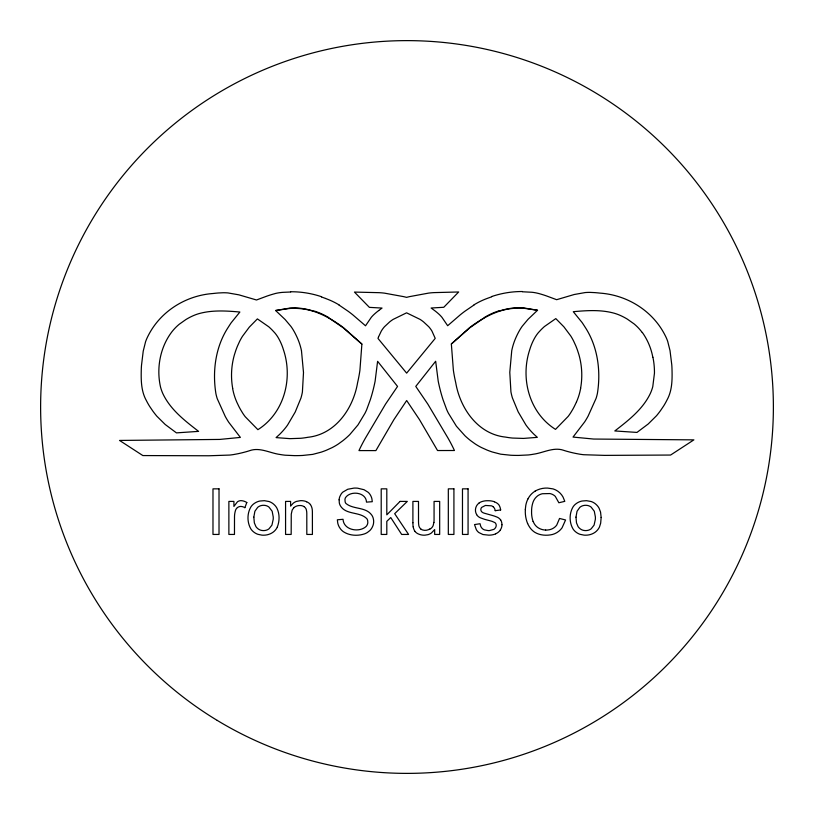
<?xml version="1.0" encoding="UTF-8"?>
<svg xmlns="http://www.w3.org/2000/svg" width="814" height="814" viewBox="0 0 814 814"><rect width="100%" height="100%" fill="white"/><g stroke="black" fill="none" stroke-linecap="round" stroke-linejoin="round"><path stroke-width="1.22" d="M289.367 308.486A70.584 70.584 0 0 1 301.821 308.791C315.944 310.388 328.856 317.307 340.344 325.346A92.094 92.094 0 0 1 343.874 328.001L361.884 344.078L359.92 370.248A132.896 132.896 0 0 1 358.801 376.943L358.506 378.449A194.108 194.108 0 0 1 357.57 382.804C353.245 408.445 335.551 434.381 307.845 437.291A80.291 80.291 0 0 1 300.824 438.278L289.967 438.654L276.068 437.606L279.477 434.503A69.271 69.271 0 0 0 287.495 425.183L295.217 412.037L300.926 398.138A56.502 56.502 0 0 0 302.401 392.033L303.5 372.537L301.485 350.885M525.305 509.554L525.783 505.423A24.023 24.023 0 0 1 527.96 498.89M433.903 522.435L433.15 525.579A7.346 7.346 0 0 1 430.026 529.08M580.677 388.176L580.443 389.418A59.921 59.921 0 0 1 576.475 401.963M244.892 507.661L246.815 502.472M277.309 527.034C279.64 521.123 279.772 514.031 276.964 508.262A13.93 13.93 0 0 0 274.684 505.148L273.565 504.1A14.021 14.021 0 0 0 269.037 501.526L264.397 500.681L259.9 501.027A14.906 14.906 0 0 0 253.154 504.334A12.983 12.983 0 0 0 250.936 506.847C247.008 513.39 247.008 522.364 250.875 528.937A13.197 13.197 0 0 0 252.869 531.277A13.991 13.991 0 0 0 257.987 534.34L261.854 535.124A20.065 20.065 0 0 0 264.092 535.185A16.331 16.331 0 0 0 271.53 533.19A13.706 13.706 0 0 0 277.34 527.055M576.475 401.974L574.409 406.278A98.392 98.392 0 0 1 572.659 409.534L570.634 412.881A56.135 56.135 0 0 1 568.131 416.432L555.514 429.375C529.131 412.81 520.197 378.317 529.741 349.674A55.932 55.932 0 0 1 535.449 336.681L536.09 335.724A30.291 30.291 0 0 1 538.522 332.478L540.974 329.833A86.426 86.426 0 0 1 544.413 326.546L555.799 318.6L563.888 326.821L570.767 335.989A62.312 62.312 0 0 1 573.595 341.005L575.763 345.736A92.267 92.267 0 0 1 577.482 350.234L578.876 354.548A74.298 74.298 0 0 1 580.616 388.166M527.971 498.89L528.327 498.239A18.814 18.814 0 0 1 535.083 491.157M293.752 507.794L292.175 510.063L291.259 514.173L291.168 534.442L285.572 534.442L285.572 501.414L290.608 501.414L290.608 506.115L293.203 503.245A11.142 11.142 0 0 1 296.418 501.434L300.274 500.691A13.848 13.848 0 0 1 306.613 501.719M451.353 343.986L469.332 327.879A92.094 92.094 0 0 1 472.853 325.213C484.32 317.155 497.222 310.205 511.345 308.587A70.584 70.584 0 0 1 523.789 308.252L537.535 310.266L528.082 319.271L522.323 326.119A48.921 48.921 0 0 0 520.034 329.589L518.793 331.756A87.617 87.617 0 0 0 517.155 334.951L516.157 337.077A62.973 62.973 0 0 0 511.741 350.671L509.788 372.334L510.927 391.829A56.502 56.502 0 0 0 512.413 397.924L518.152 411.813L525.905 424.949A69.271 69.271 0 0 0 533.943 434.249L537.352 437.352L523.463 438.42L512.596 438.064A80.291 80.291 0 0 1 505.575 437.098C477.859 434.238 460.114 408.343 455.738 382.702A194.108 194.108 0 0 1 454.792 378.357L454.497 376.851A132.896 132.896 0 0 1 453.367 370.156L451.353 343.986L469.953 327.696L485.286 317.063M378.714 310.521L382.031 308.068L369.393 307.366L354.466 292.084L379.009 292.674A69.689 69.689 0 0 1 384.574 293.162L403.764 296.662A127.513 127.513 0 0 1 406.573 297.364A127.513 127.513 0 0 1 409.381 296.662L428.561 293.111A69.689 69.689 0 0 1 434.127 292.613L458.669 291.982L443.772 307.285L431.135 308.018L434.452 310.46A59.758 59.758 0 0 1 439.682 314.855L440.109 315.313A31.441 31.441 0 0 1 441.921 317.287L447.669 325.712L460.266 314.825A110.124 110.124 0 0 1 464.977 311.182L474.216 304.853M491.636 296.815L487.617 298.27A74.4 74.4 0 0 0 474.145 304.741M498.321 311.223L503.805 309.727A70.94 70.94 0 0 1 518.325 307.621A51.15 51.15 0 0 1 523.127 307.824L537.535 310.266M301.506 350.875A62.973 62.973 0 0 0 297.069 337.291L296.062 335.164A87.617 87.617 0 0 0 294.414 331.98L293.172 329.812A48.921 48.921 0 0 0 290.873 326.353L285.103 319.505L275.631 310.521L290.038 308.058A51.15 51.15 0 0 1 294.831 307.936M275.631 310.521L289.367 308.496M495.227 510.683L500.702 509.94M290.659 292.002L282.885 292.348A47.894 47.894 0 0 0 275.631 293.427L274.369 293.793A107.672 107.672 0 0 0 266.88 296.123L256.491 299.99L238.899 294.841L228.001 292.928A52.656 52.656 0 0 0 223.056 292.755L218.223 292.989A153.785 153.785 0 0 0 213.044 293.508C185.867 295.472 160.439 311.304 148.148 335.795A44.912 44.912 0 0 0 145.553 341.799L143.223 351.149L141.514 365.252A92.389 92.389 0 0 0 141.3 368.905C141.005 379.639 140.954 390.944 146.378 400.59A70.543 70.543 0 0 0 149.725 406.522L152.879 411.141A101.333 101.333 0 0 0 156.848 416.208L165.211 424.491L176.435 432.875L198.596 431.369C184.992 420.869 170.553 409.778 162.973 393.895A42.949 42.949 0 0 1 160.531 387.077C156.268 368.264 160.093 347.273 171.876 331.837A48.881 48.881 0 0 1 179.161 324.308L185.918 319.526A68.325 68.325 0 0 1 190.751 316.86L192.531 316.015A48.464 48.464 0 0 1 198.657 313.716C212.037 309.89 226.19 310.816 239.886 312.027L231.135 322.822A164.174 164.174 0 0 0 228.388 327.045C215.557 346.438 212.251 371.011 215.913 393.661A49.176 49.176 0 0 0 217.257 398.728L225.275 416.483A91.544 91.544 0 0 0 228.734 422.273L240.384 437.413L219.739 439.428L119.536 440.435L142.857 455.565L208.842 455.769L229.701 455.067A74.074 74.074 0 0 0 233.893 454.497L237.902 453.744A137.037 137.037 0 0 0 243.417 452.462L246.093 451.75A83.7 83.7 0 0 0 249.705 450.651C259.88 446.998 270.065 453.195 280.118 454.487A66.005 66.005 0 0 0 285.266 455.209L294.699 455.637A149.471 149.471 0 0 0 302.645 455.453L312.718 454.385L321.062 452.187A85.043 85.043 0 0 0 326.546 450.162L331.929 447.72A62.454 62.454 0 0 0 338.38 443.966L342.806 440.75A82.865 82.865 0 0 0 349.766 434.615L357.987 424.908L364.967 413.298A66.27 66.27 0 0 0 366.666 409.686L370.339 399.674A167.837 167.837 0 0 0 375.112 381.206L377.604 361.304L397.547 386.426L385.551 404.1L365.293 438.339A168.874 168.874 0 0 0 358.964 450.59L375.895 450.6L393.905 419.648L406.674 400.529L419.475 419.617L437.556 450.539L454.456 450.508A168.874 168.874 0 0 0 448.107 438.258L427.798 404.059L415.771 386.406L435.663 361.243L438.207 381.145A167.837 167.837 0 0 0 442.999 399.603L446.693 409.605A66.27 66.27 0 0 0 448.402 413.217L456.43 426.231L464.998 435.805A83.384 83.384 0 0 0 470.614 440.628L475.05 443.823A62.454 62.454 0 0 0 481.512 447.568L486.894 450A85.043 85.043 0 0 0 492.389 452.014L500.732 454.192L510.816 455.25A149.471 149.471 0 0 0 518.752 455.413L528.184 454.965A66.005 66.005 0 0 0 533.333 454.232C543.386 452.92 553.561 446.713 563.746 450.346A83.7 83.7 0 0 0 567.358 451.434L570.034 452.146A137.037 137.037 0 0 0 575.549 453.408L579.558 454.161A74.074 74.074 0 0 0 583.75 454.721L604.619 455.382L670.594 455.046L693.884 439.865L593.681 439.051L573.025 437.077L584.656 421.917A91.544 91.544 0 0 0 588.105 416.127L596.092 398.351A49.176 49.176 0 0 0 597.425 393.284C601.037 370.624 597.679 346.062 584.808 326.689A164.174 164.174 0 0 0 582.051 322.476L573.28 311.691C586.975 310.46 601.129 309.503 614.519 313.309A48.464 48.464 0 0 1 620.644 315.588L622.425 316.432A68.325 68.325 0 0 1 627.268 319.088L634.035 323.86A48.881 48.881 0 0 1 641.34 331.369L642.215 332.529M522.466 291.768L531.969 292.267A43.651 43.651 0 0 1 538.115 293.366L538.766 293.528A107.672 107.672 0 0 1 546.265 295.848L556.654 299.694L574.236 294.505L585.124 292.572A52.656 52.656 0 0 1 590.079 292.389L594.912 292.623A153.785 153.785 0 0 1 600.091 293.121C627.268 295.034 652.726 310.816 665.069 335.287A44.912 44.912 0 0 1 667.673 341.28L670.024 350.631L671.764 364.723A92.389 92.389 0 0 1 671.977 368.376C672.303 379.11 672.364 390.415 666.961 400.081A70.543 70.543 0 0 1 663.634 406.013L660.49 410.643A101.333 101.333 0 0 1 656.532 415.72L648.178 424.013L636.975 432.417L614.814 430.952C628.398 420.431 642.806 409.31 650.366 393.416A42.949 42.949 0 0 0 652.787 386.589L654.456 373.178A75.468 75.468 0 0 0 652.92 357.234M314.855 311.406L309.361 309.91A70.94 70.94 0 0 0 294.831 307.834M321.499 296.978L325.529 298.433M327.9 317.216L343.254 327.828L361.884 344.078M338.95 304.985L348.189 311.294A110.124 110.124 0 0 1 352.91 314.926L365.527 325.793L371.265 317.358A32.021 32.021 0 0 1 373.514 314.937A59.758 59.758 0 0 1 378.724 310.531M533.17 521.448L533.872 522.985A12.444 12.444 0 0 0 538.43 527.94A14.998 14.998 0 0 0 545.675 530.067M232.641 388.522L232.875 389.764A59.921 59.921 0 0 0 236.874 402.299L238.94 406.613A98.392 98.392 0 0 0 240.71 409.869L242.735 413.207A56.135 56.135 0 0 0 245.248 416.748L257.896 429.67C284.239 413.054 293.101 378.541 283.496 349.918A55.932 55.932 0 0 0 277.767 336.935L277.126 335.978A30.291 30.291 0 0 0 274.684 332.743L272.232 330.097A86.426 86.426 0 0 0 268.793 326.811L257.387 318.895L249.318 327.126L242.46 336.314A62.312 62.312 0 0 0 239.631 341.341L237.485 346.072A92.267 92.267 0 0 0 235.765 350.569L234.381 354.884A74.298 74.298 0 0 0 232.712 388.502M412.902 522.741L412.902 501.414L418.498 501.414L418.518 521.743A45.238 45.238 0 0 0 418.599 523.758L418.834 525.641A6.064 6.064 0 0 0 421.052 529.151M485.236 316.982A62.271 62.271 0 0 1 498.27 311.08M642.327 332.448A62.373 62.373 0 0 1 652.818 357.254M491.554 296.581A94.261 94.261 0 0 1 522.466 291.524M325.508 298.473A74.4 74.4 0 0 1 339.021 304.874M290.659 291.758A94.261 94.261 0 0 1 321.581 296.744M314.896 311.263A62.271 62.271 0 0 1 327.94 317.134M545.675 530.046A16.656 16.656 0 0 0 547.435 530.016L549.216 529.772A12.464 12.464 0 0 0 554.792 527.146A11.925 11.925 0 0 0 556.756 525.03L559.544 518.457L565.577 519.983L562.016 527.899A17.45 17.45 0 0 1 552.503 534.483C546.601 535.866 539.957 535.449 534.686 532.234A18.264 18.264 0 0 1 529.029 526.2L528.306 524.908A23.616 23.616 0 0 1 527.665 523.524M533.068 521.479A28.765 28.765 0 0 1 531.583 511.273A27.238 27.238 0 0 1 532.916 502.533A13.604 13.604 0 0 1 537.83 495.716A13.197 13.197 0 0 1 542.399 493.732L549.877 493.559A11.101 11.101 0 0 1 554.263 495.492A9.89 9.89 0 0 1 555.331 496.448L558.852 502.757L564.794 501.353L563.023 497.018A16.931 16.931 0 0 0 553.093 488.909L547.639 488.085A23.067 23.067 0 0 0 535.063 491.127M527.604 523.555A31.99 31.99 0 0 1 525.356 509.554M495.614 533.903A17.582 17.582 0 0 1 488.634 535.144L482.956 534.523L478.805 532.519A10.623 10.623 0 0 1 476.332 529.68L474.511 524.582L480.046 523.717L480.626 525.986A7.021 7.021 0 0 0 482.621 528.825A6.899 6.899 0 0 0 484.472 529.894L488.125 530.586A17.277 17.277 0 0 0 489.529 530.565L493.823 529.395A4.955 4.955 0 0 0 494.546 528.835L495.136 528.205A4.538 4.538 0 0 0 496.204 525.101L496.164 524.867A3.398 3.398 0 0 0 494.922 522.629L492.165 521.377A56.135 56.135 0 0 0 489.377 520.594L485.968 519.698A81.97 81.97 0 0 1 484.147 519.169L480.26 517.775A8.689 8.689 0 0 1 476.617 514.662M500.345 530.067A10.826 10.826 0 0 1 495.584 533.811M501.994 524.745A9.697 9.697 0 0 1 500.284 530.016M500.671 519.912A8.455 8.455 0 0 1 501.882 524.735M500.63 519.932A8.445 8.445 0 0 0 496.896 517.043L494.647 516.178A68.437 68.437 0 0 0 492.582 515.527L484.523 513.258A21.724 21.724 0 0 1 483.801 513.024L483.689 512.983A5.169 5.169 0 0 1 481.491 511.528A3.276 3.276 0 0 1 481.644 507.397L485.429 505.453L491.503 505.83A5.678 5.678 0 0 1 493.05 506.695M493.091 506.644A6.166 6.166 0 0 1 495.197 510.683M500.61 509.94A12.22 12.22 0 0 0 498.85 504.782A9.615 9.615 0 0 0 494.383 501.882M494.434 501.729A19.373 19.373 0 0 0 487.606 500.732A16.84 16.84 0 0 0 482.743 501.343A11.813 11.813 0 0 0 479.171 502.92M479.202 502.96A9.269 9.269 0 0 0 476.434 506.115A8.649 8.649 0 0 0 476.678 514.621M433.913 522.435A28.083 28.083 0 0 0 434.066 519.108L434.076 501.414L439.672 501.414L439.672 534.442L434.666 534.442L434.666 529.588L431.389 533.007A11.396 11.396 0 0 1 428.062 534.645L425.01 535.164A13.696 13.696 0 0 1 418.701 534.096A9.524 9.524 0 0 1 414.886 531.328M429.884 528.866A8.374 8.374 0 0 1 421.001 529.273M413.156 526.892A29.538 29.538 0 0 1 412.942 522.741M414.906 531.298A11.213 11.213 0 0 1 413.237 526.882M293.712 507.743A9.442 9.442 0 0 1 300.213 505.525A7.367 7.367 0 0 1 303.846 506.501M303.826 506.552A5.413 5.413 0 0 1 306.186 509.238A6.237 6.237 0 0 1 306.308 509.696L306.654 511.365A24.328 24.328 0 0 1 306.797 514.356L306.817 534.442L312.413 534.442L312.393 512.342A32.357 32.357 0 0 0 312.22 509.361L312.169 509.116A8.12 8.12 0 0 0 312.037 508.394A10.948 10.948 0 0 0 310.388 504.538M306.573 501.821A8.812 8.812 0 0 1 310.419 504.507M237.464 507.539A6.044 6.044 0 0 0 235.429 510.632A21.998 21.998 0 0 0 234.503 517.155L234.473 534.442L228.876 534.442L228.876 501.414L233.913 501.414L233.913 506.42L237.454 501.79A6.4 6.4 0 0 1 241.066 500.651A11.213 11.213 0 0 1 246.784 502.533M237.485 507.57A5.403 5.403 0 0 1 240.781 506.44A8.069 8.069 0 0 1 244.861 507.702M601.149 517.46L600.671 523.158L599.46 527.034A13.706 13.706 0 0 1 593.66 533.18A16.331 16.331 0 0 1 586.233 535.174A20.065 20.065 0 0 1 584.004 535.124L580.138 534.34A13.991 13.991 0 0 1 575.01 531.288A13.197 13.197 0 0 1 573.025 528.937C569.149 522.364 569.159 513.39 573.076 506.847A12.983 12.983 0 0 1 575.305 504.334A14.906 14.906 0 0 1 582.051 501.017L586.538 500.681L591.178 501.526A14.021 14.021 0 0 1 595.716 504.1L596.825 505.148A13.93 13.93 0 0 1 599.104 508.262L600.549 512.047L601.149 517.46M253.826 517.144L254.344 522.873L255.932 526.607A8.791 8.791 0 0 0 256.939 527.828L257.672 528.51A8.689 8.689 0 0 0 261.538 530.402L262.525 530.535A10.714 10.714 0 0 0 264.062 530.575L265.069 530.474A8.608 8.608 0 0 0 269.017 528.805L271.947 525.111L273.209 519.312A27.727 27.727 0 0 0 273.239 516.992L272.161 511.253L268.986 507.091A8.567 8.567 0 0 0 265.059 505.413L264.062 505.311A10.674 10.674 0 0 0 262.525 505.352L262.027 505.413A8.74 8.74 0 0 0 257.672 507.366L254.894 511.253L253.826 517.144M575.976 517.144L576.495 522.873L578.082 526.607A8.791 8.791 0 0 0 579.08 527.828L579.822 528.51A8.689 8.689 0 0 0 583.689 530.402L584.666 530.535A10.714 10.714 0 0 0 586.212 530.575L587.209 530.474A8.608 8.608 0 0 0 591.168 528.805L594.088 525.111L595.36 519.312A27.727 27.727 0 0 0 595.39 516.992L594.301 511.253L591.127 507.091A8.567 8.567 0 0 0 587.199 505.413L586.212 505.311A10.674 10.674 0 0 0 584.666 505.352L584.167 505.413A8.74 8.74 0 0 0 579.812 507.366L577.045 511.253L575.976 517.144M339.123 499.786L339.316 502.91A10.307 10.307 0 0 0 340.313 505.677C345.919 515.262 359.808 511.345 366.88 518.742A5.667 5.667 0 0 1 367.653 520.533L367.816 522.588A6.359 6.359 0 0 1 367.318 524.592L367.094 525.061A7.306 7.306 0 0 1 366.188 526.414C359.249 532.946 343.549 530.209 343.05 519.301L337.352 519.8L337.759 523.097A15.13 15.13 0 0 0 339.285 527.085L340.466 528.876A14.296 14.296 0 0 0 343.528 531.807C349.654 535.744 357.773 536.161 364.57 533.862A16.799 16.799 0 0 0 367.409 532.458L369.739 530.647A12.698 12.698 0 0 0 372.049 527.625L372.832 525.956A12.118 12.118 0 0 0 373.616 522.476A13.105 13.105 0 0 0 373.534 519.79L373.178 518.111A10.745 10.745 0 0 0 371.754 515.099C365.74 506.613 353.205 509.676 345.909 503.428A4.965 4.965 0 0 1 345.156 501.953L344.953 499.542A5.535 5.535 0 0 1 345.533 497.608C350.478 490.374 366.127 492.063 366.493 502.126L372.283 501.699L371.896 498.799A13.441 13.441 0 0 0 370.044 494.505A11.945 11.945 0 0 0 368.223 492.348L364.072 489.723L357.6 488.176A28.49 28.49 0 0 0 354.009 488.095L347.731 489.265L342.775 492.144A11.07 11.07 0 0 0 341.056 494.2L339.865 496.499A11.284 11.284 0 0 0 339.123 499.786M378.479 337.037L377.991 338.441L406.644 373.138L435.225 338.38L431.969 331.115A28.958 28.958 0 0 0 428.734 326.709L423.545 321.886A43.203 43.203 0 0 0 420.065 319.383L406.583 312.83L393.121 319.403A43.203 43.203 0 0 0 389.641 321.917L384.462 326.75A28.958 28.958 0 0 0 381.247 331.166L378.479 337.037M400.05 501.414L386.803 514.855L386.803 488.848L381.206 488.848L381.206 534.442L386.803 534.442L386.803 521.347L390.751 517.551L401.668 534.442L408.577 534.442L394.678 513.665L407.295 501.414L400.05 501.414M219.017 488.848L212.983 488.848L212.983 534.442L219.017 534.442L219.017 488.848M453.917 488.848L448.321 488.848L448.321 534.442L453.917 534.442L453.917 488.848M468.07 488.848L462.474 488.848L462.474 534.442L468.07 534.442L468.07 488.848M217.236 720.41A366.381 366.381 0 0 0 773.3 414.641A366.381 366.381 0 0 0 230.464 85.958A366.381 366.381 0 0 0 217.236 720.41"/></g></svg>
